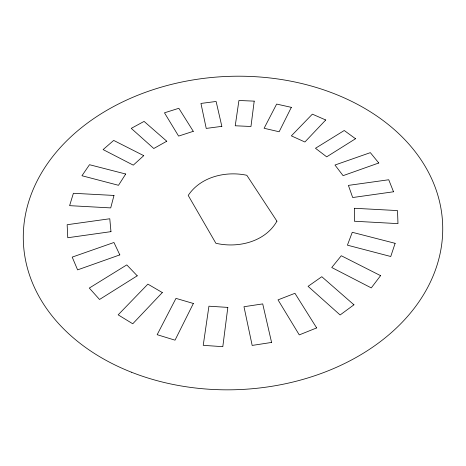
<?xml version="1.0" encoding="UTF-8"?>
<svg xmlns="http://www.w3.org/2000/svg" width="466" height="466" viewBox="0 0 466 466"><rect width="100%" height="100%" fill="white"/><g stroke="black" fill="none" stroke-linecap="round" stroke-linejoin="round"><path stroke-width="0.7" d="M354.492 208.279L354.364 221.234L397.976 223.622L397.527 210.58L354.492 208.279M227.827 307.409L222.806 346.675L203.228 345.335L208.931 306.197L227.827 307.409M254.203 101.139L250.964 126.49L235.237 125.773L238.924 100.487L254.203 101.139M113.984 195.446L110.716 207.906L69.609 205.657L73.395 193.279L113.984 195.446M395.121 243.322L390.758 256.504L347.415 245.168L352.267 232.295L395.121 243.322M193.361 303.477L175.03 340.174L157.159 334.693L175.973 298.374L193.361 303.477M291.337 107.355L279.14 131.761L264.106 128.278L276.647 104.075L291.337 107.355M125.704 174.022L118.498 185.299L81.952 175.74L89.495 164.708L125.704 174.022M276.921 221.158C265.247 241.953 237.876 248.425 215.875 243.258L188.212 195.429C200.572 176.725 225.8 170.818 246.811 175.28L276.921 221.158M380.571 275.651L371.28 287.906L331.745 267.513L341.281 255.741L380.571 275.651M162.325 292.555L132.752 323.788L118.16 314.841L147.879 284.126L162.325 292.555M325.734 119.989L304.886 142.002L291.355 135.862L312.36 114.158L325.734 119.989M143.749 155.656L133.282 165.15L103.114 149.592L113.687 140.423L143.749 155.656M353.944 304.805L340.116 314.969L308.073 286.345L321.796 276.711L353.944 304.805M137.231 275.814L99.538 299.481L89.297 288.064L126.781 264.898L137.231 275.814M355.523 138.74L326.689 156.844L315.476 148.275L344.234 130.503L355.523 138.74M166.764 141.221L153.786 148.503L131.249 128.366L144.087 121.405L166.764 141.221M316.653 327.913L299.277 334.897L278.016 299.871L294.937 293.306L316.653 327.913M119.82 254.89L77.606 269.872L72.201 257.115L113.949 242.489L119.82 254.89M378.771 162.995L343.081 175.659L334.972 165.034L370.342 152.644L378.771 162.995M193.285 131.325L178.595 136.089L164.469 112.819L178.833 108.293L193.285 131.325M271.579 342.434L252.17 345.428L243.98 306.721L262.713 303.908L271.579 342.434M110.966 231.649L67.762 237.742L67.151 224.717L109.784 218.758L110.966 231.649M393.52 191.776L352.68 197.537L348.405 185.392L388.737 179.754L393.52 191.776M221.845 126.35L206.234 128.418L200.951 103.435L216.119 101.466L221.845 126.35M131.4 372.194A209.822 156.692 -2.6 0 0 442.7 226.022A209.822 156.692 -2.6 0 0 124.929 100.842A209.822 156.692 -2.6 0 0 131.4 372.194"/></g></svg>
